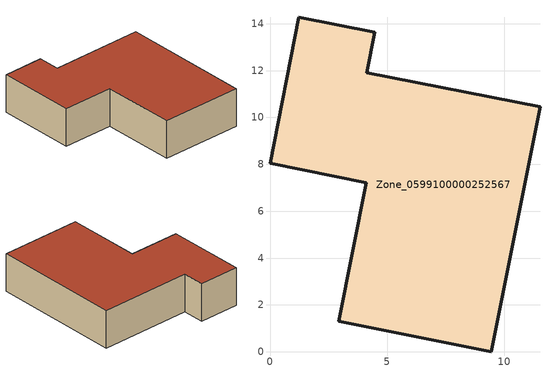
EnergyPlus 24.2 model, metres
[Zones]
Zone_0599100000252567
 floor ground (C_G): 4.11,7.22 0,8.04 1.22,14.28 4.46,13.64 4.12,11.91 11.52,10.46 9.44,0 2.93,1.3 z0
 wall outside (C_F): 4.46,13.64 1.22,14.28 0,8.04 4.11,7.22 2.93,1.3 9.44,0 11.52,10.46 4.12,11.91 4.46,13.64 z0:3.12
 roof outside (C_R): 2.93,1.3 9.44,0 11.52,10.46 4.12,11.91 4.46,13.64 1.22,14.28 0,8.04 4.11,7.22 z3.12
[BUILDING]
Pand.0599100000252567: North Axis=0; Terrain=City; Loads Convergence Tolerance Value=0.04; Temperature Convergence Tolerance Value=0.4; Solar Distribution=FullExterior; Maximum Number of Warmup Days=25; Minimum Number of Warmup Days=1
[Site:Location]
Rotterdam.The.Hague.AP_ZH_NLD Design_Conditions: Latitude=51.96; Longitude=4.45; Time Zone=1; Elevation=-4.5
[SITE:GROUNDTEMPERATURE:BUILDINGSURFACE]
18, 18, 18, 18, 18, 18, 18, 18, 18, 18, 18, 18
[MATERIAL] Thermal Absorptance=0.9; Solar Absorptance=0.7; Visible Absorptance=0.7
Name | Roughness | Thickness | Conductivity | Density | Specific Heat
G.TI.1975-1991 | MediumSmooth | 0.15 | 0.288461 | 540 | 1210
F.TI.1975-1991 | Rough | 0.3 | 0.230769 | 1920 | 840
R.TI.1975-1991 | MediumRough | 0.2 | 0.153846 | 1500 | 1000
[CONSTRUCTION]
C_G: G.TI.1975-1991
C_F: F.TI.1975-1991
C_R: R.TI.1975-1991
[ZONE]
Zone_0599100000252567: Type=1; Multiplier=1; Ceiling Height=Autocalculate; Volume=Autocalculate; Floor Area=autocalculate; Part of Total Floor Area=Yes
[ZONEINFILTRATION:DESIGNFLOWRATE]
Infil_Zone_0599100000252567: Zone or ZoneList or Space or SpaceList=Zone_0599100000252567; Schedule=AlwaysOn; Design Flow Rate Calculation Method=Flow/Area; Flow Rate per Floor Area=0.003; Constant Term Coefficient=1; Temperature Term Coefficient=0; Velocity Term Coefficient=0; Velocity Squared Term Coefficient=0
[HVACTEMPLATE:ZONE:IDEALLOADSAIRSYSTEM]
Zone_0599100000252567: Maximum Heating Supply Air Temperature=50; Minimum Cooling Supply Air Temperature=13; Maximum Heating Supply Air Humidity Ratio=0.0156; Minimum Cooling Supply Air Humidity Ratio=0.0077; Heating Limit=NoLimit; Cooling Limit=NoLimit; Dehumidification Control Type=ConstantSensibleHeatRatio; Cooling Sensible Heat Ratio=0.7; Dehumidification Setpoint=60; Humidification Control Type=None; Humidification Setpoint=30; Outdoor Air Method=None; Outdoor Air Flow Rate per Person=0.00944; Outdoor Air Flow Rate per Zone Floor Area=0; Outdoor Air Flow Rate per Zone=0; Demand Controlled Ventilation Type=None; Outdoor Air Economizer Type=NoEconomizer; Heat Recovery Type=None; Sensible Heat Recovery Effectiveness=0.7; Latent Heat Recovery Effectiveness=0.65
[ZONECONTROL:THERMOSTAT]
ThermostatControl_Zone_0599100000252567: Zone or ZoneList=Zone_0599100000252567; Control Type Schedule=DualSetpointControlType; Control 1=Thermostat_Zone_0599100000252567; Temperature Difference Between Cutout And Setpoint=0
[THERMOSTATSETPOINT:DUALSETPOINT]
Thermostat_Zone_0599100000252567: Heating Setpoint Temperature Schedule=HeatingSetpoint_Zone_0599100000252567; Cooling Setpoint Temperature Schedule=CoolingSetpoint_Zone_0599100000252567
[SCHEDULE:COMPACT]
HeatingSetpoint_Zone_0599100000252567: Through: 12/31, For: AllDays, Until: 24:00, 21
CoolingSetpoint_Zone_0599100000252567: Through: 12/31, For: AllDays, Until: 24:00, 24
DualSetpointControlType: Through: 12/31, For: AllDays, Until: 24:00, 4
AlwaysOn: Through: 12/31, For: AllDays, Until: 24:00, 1
